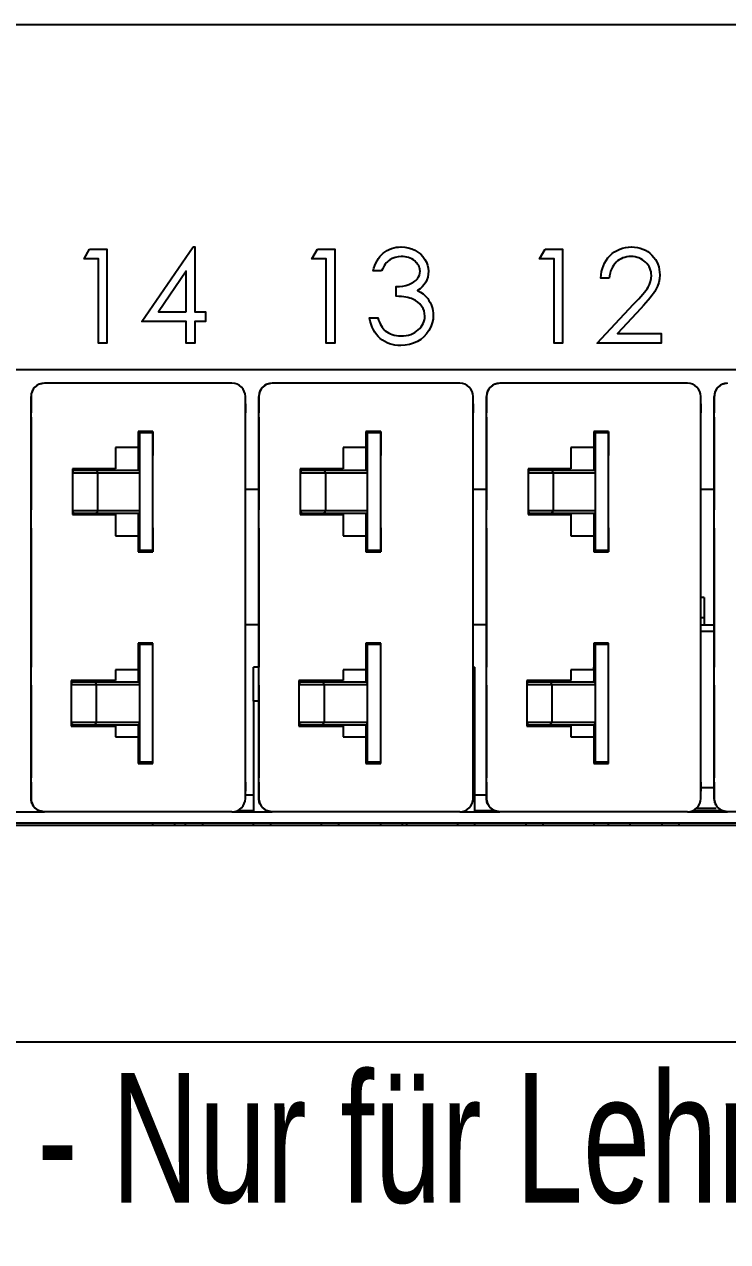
# Model space of a CAD drawing. Header units: millimetres. Extents: x -122 to 43, y -25 to 21.
# Drawn here: x -65.38 to -39.13, y -24.72 to 20.73 of the extents above; entities that cross this region are included whole.
import ezdxf

# ---------------------------------------------------------------- set-up
doc = ezdxf.new("R2010")
doc.units = ezdxf.units.MM
doc.styles.add('SLDTEXTSTYLE0', font='TXT', dxfattribs={"width": 0.7})

msp = doc.modelspace()

# ---------------------------------------------------------------- linework, layer by layer
at = {"color": 7, "linetype": 'Continuous', "lineweight": 25}
for p, q in [((-118.234, 20.729), (38.766, 20.729)), ((26.786, 7.829), (-106.554, 7.829)), ((-57.634, 7.329), (-64.634, 7.329)), ((-49.134, 7.329), (-56.134, 7.329)), ((-40.634, 7.329), (-47.634, 7.329)), ((-65.134, -8.171), (-65.134, 6.829)), ((-65.134, 6.829), (-65.134, 6.829)), ((-57.134, -8.171), (-57.134, 6.829)), ((-56.634, -8.171), (-56.634, 6.829)), ((-56.634, 6.829), (-56.634, 6.829)), ((-48.634, -8.171), (-48.634, 6.829)), ((-48.134, 6.829), (-48.134, 6.829)), ((-48.134, -8.171), (-48.134, 6.829)), ((-40.134, -8.171), (-40.134, 6.829)), ((-39.634, 6.829), (-39.634, 6.829)), ((-39.634, -8.171), (-39.634, 6.829)), ((-60.584, 5.529), (-61.134, 5.529)), ((-61.134, 5.529), (-61.134, 4.079)), ((-61.084, 5.479), (-61.084, 1.079)), ((-60.584, 5.479), (-61.084, 5.479)), ((-60.584, 1.029), (-60.584, 5.529)), ((-60.584, 5.529), (-60.584, 4.629)), ((-52.084, 5.529), (-52.634, 5.529)), ((-52.634, 5.529), (-52.634, 4.079)), ((-52.084, 5.479), (-52.584, 5.479)), ((-52.584, 5.479), (-52.584, 1.079)), ((-52.084, 1.029), (-52.084, 5.529)), ((-52.084, 5.529), (-52.084, 4.629)), ((-43.584, 5.529), (-44.134, 5.529)), ((-44.134, 5.529), (-44.134, 4.079)), ((-44.084, 5.479), (-44.084, 1.079)), ((-43.584, 5.479), (-44.084, 5.479)), ((-43.584, 1.029), (-43.584, 5.529)), ((-43.584, 5.529), (-43.584, 4.629)), ((-65.134, -6.671), (-65.134, 5.329)), ((-56.634, -6.671), (-56.634, 5.329)), ((-48.134, -6.671), (-48.134, 5.329)), ((-39.634, -6.671), (-39.634, 5.329)), ((-61.134, 4.929), (-61.984, 4.929)), ((-61.984, 4.929), (-61.984, 4.129)), ((-52.634, 4.929), (-53.484, 4.929)), ((-53.484, 4.929), (-53.484, 4.129)), ((-44.134, 4.929), (-44.984, 4.929)), ((-44.984, 4.929), (-44.984, 4.129)), ((-63.584, 4.129), (-63.584, 2.429)), ((-61.984, 4.129), (-63.584, 4.129)), ((-61.084, 4.529), (-61.134, 4.529)), ((-55.084, 4.129), (-55.084, 2.429)), ((-53.484, 4.129), (-55.084, 4.129)), ((-52.584, 4.529), (-52.634, 4.529)), ((-46.584, 4.129), (-46.584, 2.429)), ((-44.984, 4.129), (-46.584, 4.129)), ((-44.084, 4.529), (-44.134, 4.529)), ((-63.584, 4.079), (-61.084, 4.079)), ((-63.584, 3.979), (-61.084, 3.979)), ((-62.648, 3.979), (-62.648, 2.579)), ((-55.084, 4.079), (-52.584, 4.079)), ((-55.084, 3.979), (-52.584, 3.979)), ((-54.148, 3.979), (-54.148, 2.579)), ((-46.584, 4.079), (-44.084, 4.079)), ((-46.584, 3.979), (-44.084, 3.979)), ((-45.648, 3.979), (-45.648, 2.579)), ((-57.134, 3.369), (-56.634, 3.369)), ((-48.634, 3.369), (-48.134, 3.369)), ((-40.134, 3.369), (-39.634, 3.369)), ((-63.584, 2.579), (-61.084, 2.579)), ((-63.584, 2.479), (-61.084, 2.479)), ((-63.584, 2.429), (-61.984, 2.429)), ((-61.984, 2.429), (-61.984, 1.629)), ((-61.134, 2.479), (-61.134, 1.029)), ((-55.084, 2.579), (-52.584, 2.579)), ((-55.084, 2.479), (-52.584, 2.479)), ((-55.084, 2.429), (-53.484, 2.429)), ((-53.484, 2.429), (-53.484, 1.629)), ((-52.634, 2.479), (-52.634, 1.029)), ((-46.584, 2.579), (-44.084, 2.579)), ((-46.584, 2.479), (-44.084, 2.479)), ((-46.584, 2.429), (-44.984, 2.429)), ((-44.984, 2.429), (-44.984, 1.629)), ((-44.134, 2.479), (-44.134, 1.029)), ((-61.134, 2.029), (-61.084, 2.029)), ((-60.584, 1.929), (-60.584, 1.029)), ((-52.634, 2.029), (-52.584, 2.029)), ((-52.084, 1.929), (-52.084, 1.029)), ((-44.134, 2.029), (-44.084, 2.029)), ((-43.584, 1.929), (-43.584, 1.029)), ((-61.984, 1.629), (-61.134, 1.629)), ((-53.484, 1.629), (-52.634, 1.629)), ((-44.984, 1.629), (-44.134, 1.629)), ((-61.134, 1.029), (-60.584, 1.029)), ((-60.584, 1.079), (-61.084, 1.079)), ((-52.634, 1.029), (-52.084, 1.029)), ((-52.084, 1.079), (-52.584, 1.079)), ((-44.134, 1.029), (-43.584, 1.029)), ((-43.584, 1.079), (-44.084, 1.079)), ((-40.004, -0.67), (-40.134, -0.67)), ((-40.004, -0.67), (-40.004, -1.686)), ((-56.634, -1.686), (-57.134, -1.686)), ((-48.134, -1.686), (-48.634, -1.686)), ((-40.004, -1.432), (-40.134, -1.432)), ((-40.134, -1.686), (-39.634, -1.686)), ((-39.634, -1.94), (-40.134, -1.94)), ((-60.584, -2.371), (-61.134, -2.371)), ((-61.134, -2.371), (-61.134, -3.821)), ((-61.086, -2.371), (-61.086, -3.371)), ((-61.086, -3.371), (-61.086, -2.371)), ((-61.084, -2.421), (-61.084, -6.821)), ((-60.584, -2.421), (-61.084, -2.421)), ((-60.584, -6.871), (-60.584, -2.371)), ((-52.084, -2.371), (-52.634, -2.371)), ((-52.634, -2.371), (-52.634, -3.821)), ((-52.084, -2.421), (-52.584, -2.421)), ((-52.584, -2.421), (-52.584, -6.821)), ((-52.084, -6.871), (-52.084, -2.371)), ((-43.584, -2.371), (-44.134, -2.371)), ((-44.134, -2.371), (-44.134, -3.821)), ((-44.084, -2.421), (-44.084, -6.821)), ((-43.584, -2.421), (-44.084, -2.421)), ((-43.584, -6.871), (-43.584, -2.371)), ((-61.084, -3.371), (-61.984, -3.371)), ((-61.984, -3.371), (-61.984, -3.771)), ((-56.634, -3.274), (-56.831, -3.274)), ((-52.584, -3.371), (-53.484, -3.371)), ((-53.484, -3.371), (-53.484, -3.771)), ((-48.576, -3.274), (-48.634, -3.274)), ((-44.084, -3.371), (-44.984, -3.371)), ((-44.984, -3.371), (-44.984, -3.771)), ((-44.084, -3.274), (-44.131, -3.274)), ((-63.634, -3.771), (-63.634, -5.471)), ((-61.984, -3.771), (-63.634, -3.771)), ((-63.634, -3.821), (-61.134, -3.821)), ((-63.634, -3.921), (-61.084, -3.921)), ((-62.698, -3.921), (-62.698, -5.321)), ((-56.831, -3.909), (-56.831, -3.909)), ((-55.134, -3.771), (-55.134, -5.471)), ((-53.484, -3.771), (-55.134, -3.771)), ((-55.134, -3.821), (-52.634, -3.821)), ((-55.134, -3.921), (-52.584, -3.921)), ((-54.198, -3.921), (-54.198, -5.321)), ((-46.634, -3.771), (-46.634, -5.471)), ((-44.984, -3.771), (-46.634, -3.771)), ((-46.634, -3.821), (-44.134, -3.821)), ((-46.634, -3.921), (-44.084, -3.921)), ((-45.698, -3.921), (-45.698, -5.321)), ((-56.831, -4.544), (-56.831, -8.671)), ((-56.634, -4.544), (-56.831, -4.544)), ((-48.576, -4.544), (-48.634, -4.544)), ((-48.576, -4.544), (-48.576, -8.671)), ((-63.634, -5.321), (-61.084, -5.321)), ((-63.634, -5.421), (-61.134, -5.421)), ((-61.134, -5.421), (-61.134, -6.871)), ((-55.134, -5.321), (-52.584, -5.321)), ((-55.134, -5.421), (-52.634, -5.421)), ((-52.634, -5.421), (-52.634, -6.871)), ((-46.634, -5.321), (-44.084, -5.321)), ((-46.634, -5.421), (-44.134, -5.421)), ((-44.134, -5.421), (-44.134, -6.871)), ((-63.634, -5.471), (-61.984, -5.471)), ((-61.984, -5.471), (-61.984, -5.871)), ((-61.984, -5.871), (-61.084, -5.871)), ((-61.086, -5.871), (-61.086, -6.871)), ((-61.086, -6.871), (-61.086, -5.871)), ((-55.134, -5.471), (-53.484, -5.471)), ((-53.484, -5.471), (-53.484, -5.871)), ((-53.484, -5.871), (-52.584, -5.871)), ((-46.634, -5.471), (-44.984, -5.471)), ((-44.984, -5.471), (-44.984, -5.871)), ((-44.984, -5.871), (-44.084, -5.871)), ((-44.131, -5.871), (-44.131, -6.871)), ((-61.134, -6.871), (-60.584, -6.871)), ((-60.584, -6.821), (-61.084, -6.821)), ((-52.634, -6.871), (-52.084, -6.871)), ((-52.084, -6.821), (-52.584, -6.821)), ((-44.134, -6.871), (-43.584, -6.871)), ((-43.584, -6.821), (-44.084, -6.821)), ((-65.134, -8.171), (-65.134, -8.171)), ((-57.134, -8.036), (-56.831, -8.036)), ((-56.634, -8.171), (-56.634, -8.171)), ((-48.576, -8.036), (-48.134, -8.036)), ((-48.134, -8.171), (-48.134, -8.171)), ((-39.634, -7.782), (-40.134, -7.782)), ((-39.634, -8.171), (-39.634, -8.171)), ((-56.831, -8.631), (-57.438, -8.631)), ((-47.83, -8.631), (-48.576, -8.631)), ((-39.33, -8.631), (-40.438, -8.631)), ((-39.559, -8.544), (-40.301, -8.544)), ((-107.142, -9.083), (27.375, -9.083)), ((-66.134, -8.671), (-64.634, -8.671)), ((-57.634, -8.671), (-64.634, -8.671)), ((-60.584, -9.171), (-60.584, -9.083)), ((-59.784, -9.083), (-59.784, -9.171)), ((-59.371, -9.171), (-59.371, -9.083)), ((-58.736, -9.083), (-58.736, -9.171)), ((-57.634, -8.671), (-56.134, -8.671)), ((-56.831, -9.171), (-56.831, -9.083)), ((-56.196, -9.083), (-56.196, -9.171)), ((-49.134, -8.671), (-56.134, -8.671)), ((-54.291, -9.171), (-54.291, -9.083)), ((-53.656, -9.083), (-53.656, -9.171)), ((-52.084, -9.171), (-52.084, -9.083)), ((-51.284, -9.083), (-51.284, -9.171)), ((-51.116, -9.083), (-51.116, -9.171)), ((-49.211, -9.083), (-49.211, -9.171)), ((-49.134, -8.671), (-47.634, -8.671)), ((-48.576, -9.083), (-48.576, -9.171)), ((-40.634, -8.671), (-47.634, -8.671)), ((-46.671, -9.083), (-46.671, -9.171)), ((-46.036, -9.083), (-46.036, -9.171)), ((-44.131, -9.083), (-44.131, -9.171)), ((-43.584, -9.171), (-43.584, -9.083)), ((-42.784, -9.083), (-42.784, -9.171)), ((-41.591, -9.083), (-41.591, -9.171)), ((-40.956, -9.083), (-40.956, -9.171)), ((-40.634, -8.671), (-39.134, -8.671)), ((-32.134, -8.671), (-39.134, -8.671)), ((-106.554, -9.171), (26.786, -9.171)), ((38.766, -17.271), (-118.234, -17.271))]:
    msp.add_line(p, q, dxfattribs=at)
at = {"color": 7, "linetype": 'Continuous', "flags": 128}
for points in [[(-62.947, 12.329), (-62.3, 12.329), (-62.3, 12.329), (-62.3, 8.829), (-62.3, 8.829), (-62.614, 8.829), (-62.614, 8.829), (-62.614, 11.97), (-62.614, 11.97), (-63.153, 11.97), (-63.153, 11.97), (-62.947, 12.329)], [(-59.088, 12.418), (-59.025, 12.418), (-59.025, 12.418), (-59.025, 9.995), (-59.025, 9.995), (-58.621, 9.995), (-58.621, 9.995), (-58.621, 9.636), (-58.621, 9.636), (-59.025, 9.636), (-59.025, 9.636), (-59.025, 8.829), (-59.025, 8.829), (-59.339, 8.829), (-59.339, 8.829), (-59.339, 9.636), (-59.339, 9.636), (-60.999, 9.636), (-60.999, 9.636), (-59.088, 12.418)], [(-54.447, 12.329), (-53.8, 12.329), (-53.8, 12.329), (-53.8, 8.829), (-53.8, 8.829), (-54.114, 8.829), (-54.114, 8.829), (-54.114, 11.97), (-54.114, 11.97), (-54.653, 11.97), (-54.653, 11.97), (-54.447, 12.329)], [(-52.05, 11.521), (-52.364, 11.521), (-52.364, 11.521), (-52.337, 11.626), (-52.303, 11.724), (-52.265, 11.817), (-52.22, 11.903), (-52.17, 11.983), (-52.114, 12.057), (-52.052, 12.125), (-51.985, 12.186), (-51.914, 12.24), (-51.839, 12.287), (-51.761, 12.327), (-51.679, 12.36), (-51.595, 12.386), (-51.507, 12.404), (-51.416, 12.415), (-51.322, 12.418), (-51.322, 12.418), (-51.186, 12.411), (-51.054, 12.387), (-50.927, 12.348), (-50.804, 12.293), (-50.691, 12.225), (-50.591, 12.146), (-50.505, 12.055), (-50.432, 11.954), (-50.375, 11.846), (-50.333, 11.736), (-50.309, 11.624), (-50.3, 11.509), (-50.3, 11.509), (-50.307, 11.398), (-50.326, 11.294), (-50.358, 11.195), (-50.403, 11.102), (-50.46, 11.015), (-50.53, 10.934), (-50.613, 10.858), (-50.709, 10.789), (-50.709, 10.789), (-50.599, 10.732), (-50.499, 10.664), (-50.409, 10.583), (-50.33, 10.49), (-50.33, 10.49), (-50.281, 10.42), (-50.239, 10.347), (-50.202, 10.273), (-50.173, 10.196), (-50.15, 10.117), (-50.134, 10.037), (-50.124, 9.953), (-50.121, 9.869), (-50.121, 9.869), (-50.131, 9.722), (-50.161, 9.579), (-50.211, 9.439), (-50.281, 9.303), (-50.368, 9.176), (-50.469, 9.064), (-50.585, 8.968), (-50.715, 8.886), (-50.857, 8.822), (-51.007, 8.776), (-51.165, 8.748), (-51.332, 8.739), (-51.332, 8.739), (-51.444, 8.743), (-51.552, 8.755), (-51.655, 8.776), (-51.753, 8.805), (-51.846, 8.841), (-51.935, 8.886), (-52.019, 8.94), (-52.098, 9.001), (-52.172, 9.071), (-52.238, 9.148), (-52.298, 9.233), (-52.352, 9.325), (-52.399, 9.425), (-52.439, 9.533), (-52.472, 9.648), (-52.499, 9.771), (-52.499, 9.771), (-52.185, 9.771), (-52.185, 9.771), (-52.16, 9.69), (-52.132, 9.615), (-52.101, 9.546), (-52.068, 9.483), (-52.033, 9.425), (-51.995, 9.374), (-51.954, 9.327), (-51.911, 9.287), (-51.911, 9.287), (-51.851, 9.243), (-51.788, 9.205), (-51.721, 9.172), (-51.65, 9.146), (-51.575, 9.125), (-51.496, 9.11), (-51.413, 9.101), (-51.326, 9.098), (-51.326, 9.098), (-51.228, 9.101), (-51.135, 9.112), (-51.046, 9.129), (-50.963, 9.153), (-50.885, 9.184), (-50.811, 9.223), (-50.743, 9.268), (-50.68, 9.32), (-50.622, 9.376), (-50.572, 9.435), (-50.53, 9.496), (-50.496, 9.56), (-50.469, 9.626), (-50.45, 9.695), (-50.438, 9.765), (-50.435, 9.838), (-50.435, 9.838), (-50.443, 9.936), (-50.465, 10.03), (-50.503, 10.122), (-50.556, 10.209), (-50.622, 10.291), (-50.698, 10.361), (-50.785, 10.421), (-50.881, 10.47), (-50.935, 10.491), (-50.997, 10.51), (-51.065, 10.526), (-51.141, 10.541), (-51.223, 10.553), (-51.312, 10.564), (-51.409, 10.572), (-51.512, 10.579), (-51.512, 10.579), (-51.512, 10.938), (-51.512, 10.938), (-51.382, 10.943), (-51.259, 10.959), (-51.141, 10.984), (-51.029, 11.02), (-50.928, 11.065), (-50.842, 11.114), (-50.77, 11.17), (-50.713, 11.231), (-50.67, 11.297), (-50.639, 11.365), (-50.621, 11.436), (-50.614, 11.511), (-50.614, 11.511), (-50.617, 11.565), (-50.627, 11.619), (-50.642, 11.669), (-50.664, 11.719), (-50.692, 11.766), (-50.727, 11.811), (-50.767, 11.855), (-50.814, 11.896), (-50.865, 11.935), (-50.92, 11.968), (-50.978, 11.996), (-51.04, 12.019), (-51.104, 12.036), (-51.172, 12.049), (-51.244, 12.057), (-51.318, 12.06), (-51.318, 12.06), (-51.437, 12.052), (-51.549, 12.029), (-51.651, 11.991), (-51.746, 11.937), (-51.79, 11.903), (-51.832, 11.865), (-51.873, 11.821), (-51.911, 11.771), (-51.949, 11.717), (-51.984, 11.657), (-52.018, 11.592), (-52.05, 11.521)], [(-45.947, 12.329), (-45.3, 12.329), (-45.3, 12.329), (-45.3, 8.829), (-45.3, 8.829), (-45.614, 8.829), (-45.614, 8.829), (-45.614, 11.97), (-45.614, 11.97), (-46.153, 11.97), (-46.153, 11.97), (-45.947, 12.329)], [(-43.55, 11.252), (-43.864, 11.252), (-43.864, 11.252), (-43.856, 11.377), (-43.838, 11.496), (-43.81, 11.609), (-43.773, 11.717), (-43.726, 11.818), (-43.669, 11.915), (-43.602, 12.006), (-43.526, 12.09), (-43.442, 12.167), (-43.353, 12.234), (-43.26, 12.29), (-43.163, 12.336), (-43.059, 12.372), (-42.952, 12.398), (-42.84, 12.414), (-42.723, 12.418), (-42.723, 12.418), (-42.608, 12.414), (-42.498, 12.399), (-42.394, 12.375), (-42.295, 12.341), (-42.203, 12.297), (-42.116, 12.244), (-42.034, 12.182), (-41.958, 12.109), (-41.889, 12.029), (-41.83, 11.947), (-41.78, 11.86), (-41.739, 11.771), (-41.707, 11.678), (-41.684, 11.581), (-41.671, 11.482), (-41.666, 11.378), (-41.666, 11.378), (-41.675, 11.232), (-41.702, 11.091), (-41.747, 10.955), (-41.811, 10.823), (-41.851, 10.756), (-41.901, 10.683), (-41.958, 10.603), (-42.024, 10.519), (-42.099, 10.428), (-42.182, 10.332), (-42.274, 10.23), (-42.374, 10.122), (-42.374, 10.122), (-43.249, 9.188), (-43.249, 9.188), (-41.621, 9.188), (-41.621, 9.188), (-41.621, 8.829), (-41.621, 8.829), (-43.999, 8.829), (-43.999, 8.829), (-42.642, 10.277), (-42.642, 10.277), (-42.543, 10.381), (-42.453, 10.478), (-42.372, 10.568), (-42.301, 10.65), (-42.238, 10.727), (-42.184, 10.795), (-42.14, 10.858), (-42.105, 10.913), (-42.05, 11.018), (-42.011, 11.126), (-41.987, 11.236), (-41.98, 11.35), (-41.98, 11.35), (-41.983, 11.421), (-41.994, 11.49), (-42.011, 11.556), (-42.034, 11.62), (-42.066, 11.682), (-42.104, 11.74), (-42.148, 11.796), (-42.2, 11.85), (-42.257, 11.899), (-42.316, 11.942), (-42.379, 11.977), (-42.445, 12.007), (-42.514, 12.03), (-42.586, 12.046), (-42.661, 12.056), (-42.739, 12.06), (-42.739, 12.06), (-42.821, 12.056), (-42.9, 12.046), (-42.975, 12.029), (-43.046, 12.006), (-43.114, 11.977), (-43.179, 11.94), (-43.24, 11.897), (-43.297, 11.847), (-43.35, 11.792), (-43.396, 11.731), (-43.437, 11.664), (-43.472, 11.593), (-43.5, 11.515), (-43.523, 11.433), (-43.54, 11.345), (-43.55, 11.252)], [(-59.339, 9.995), (-59.339, 11.515), (-59.339, 11.515), (-60.382, 9.995), (-60.382, 9.995), (-59.339, 9.995)]]:
    msp.add_lwpolyline(points, dxfattribs=at)
at = {"color": 7, "linetype": 'Continuous', "lineweight": 25, "flags": 128}
for points in [[(-65.134, 5.329), (-65.134, 5.621), (-65.134, 5.903), (-65.134, 6.162), (-65.134, 6.389), (-65.134, 6.576), (-65.134, 6.715), (-65.134, 6.8), (-65.134, 6.829)], [(-65.134, 6.829), (-65.134, 6.574), (-65.134, 6.385), (-65.134, 6.268), (-65.134, 6.229), (-65.134, 6.268), (-65.134, 6.385), (-65.134, 6.574), (-65.134, 6.829)], [(-65.134, 6.829), (-65.134, 6.574), (-65.134, 6.385), (-65.134, 6.268), (-65.134, 6.229), (-65.134, 6.268), (-65.134, 6.385), (-65.134, 6.574), (-65.134, 6.829)], [(-65.134, 6.829), (-65.134, 6.574), (-65.134, 6.385), (-65.134, 6.268), (-65.134, 6.229), (-65.134, 6.268), (-65.134, 6.385), (-65.134, 6.574), (-65.134, 6.829)], [(-56.634, 5.329), (-56.634, 5.621), (-56.634, 5.903), (-56.634, 6.162), (-56.634, 6.389), (-56.634, 6.576), (-56.634, 6.715), (-56.634, 6.8), (-56.634, 6.829)], [(-56.634, 6.829), (-56.634, 6.574), (-56.634, 6.385), (-56.634, 6.268), (-56.634, 6.229), (-56.634, 6.268), (-56.634, 6.385), (-56.634, 6.574), (-56.634, 6.829)], [(-56.634, 6.829), (-56.634, 6.574), (-56.634, 6.385), (-56.634, 6.268), (-56.634, 6.229), (-56.634, 6.268), (-56.634, 6.385), (-56.634, 6.574), (-56.634, 6.829)], [(-56.634, 6.829), (-56.634, 6.574), (-56.634, 6.385), (-56.634, 6.268), (-56.634, 6.229), (-56.634, 6.268), (-56.634, 6.385), (-56.634, 6.574), (-56.634, 6.829)], [(-48.134, 5.329), (-48.134, 5.621), (-48.134, 5.903), (-48.134, 6.162), (-48.134, 6.389), (-48.134, 6.576), (-48.134, 6.715), (-48.134, 6.8), (-48.134, 6.829)], [(-48.134, 6.829), (-48.134, 6.574), (-48.134, 6.385), (-48.134, 6.268), (-48.134, 6.229), (-48.134, 6.268), (-48.134, 6.385), (-48.134, 6.574), (-48.134, 6.829)], [(-48.134, 6.829), (-48.134, 6.574), (-48.134, 6.385), (-48.134, 6.268), (-48.134, 6.229), (-48.134, 6.268), (-48.134, 6.385), (-48.134, 6.574), (-48.134, 6.829)], [(-48.134, 6.829), (-48.134, 6.574), (-48.134, 6.385), (-48.134, 6.268), (-48.134, 6.229), (-48.134, 6.268), (-48.134, 6.385), (-48.134, 6.574), (-48.134, 6.829)], [(-39.634, 5.329), (-39.634, 5.621), (-39.634, 5.903), (-39.634, 6.162), (-39.634, 6.389), (-39.634, 6.576), (-39.634, 6.715), (-39.634, 6.8), (-39.634, 6.829)], [(-39.634, 6.829), (-39.634, 6.574), (-39.634, 6.385), (-39.634, 6.268), (-39.634, 6.229), (-39.634, 6.268), (-39.634, 6.385), (-39.634, 6.574), (-39.634, 6.829)], [(-39.634, 6.829), (-39.634, 6.574), (-39.634, 6.385), (-39.634, 6.268), (-39.634, 6.229), (-39.634, 6.268), (-39.634, 6.385), (-39.634, 6.574), (-39.634, 6.829)], [(-39.634, 6.829), (-39.634, 6.574), (-39.634, 6.385), (-39.634, 6.268), (-39.634, 6.229), (-39.634, 6.268), (-39.634, 6.385), (-39.634, 6.574), (-39.634, 6.829)], [(-57.134, 6.558), (-57.134, 6.395), (-57.134, 6.285), (-57.134, 6.233), (-57.134, 6.229)], [(-48.634, 6.558), (-48.634, 6.395), (-48.634, 6.285), (-48.634, 6.233), (-48.634, 6.229)], [(-40.134, 6.558), (-40.134, 6.395), (-40.134, 6.285), (-40.134, 6.233), (-40.134, 6.229)], [(-65.134, 4.329), (-65.134, 4.822), (-65.134, 5.275), (-65.134, 5.651), (-65.134, 5.921), (-65.134, 6.061), (-65.134, 6.061), (-65.134, 5.921), (-65.134, 5.651), (-65.134, 5.275), (-65.134, 4.822), (-65.134, 4.329), (-65.134, 3.836), (-65.134, 3.383), (-65.134, 3.006), (-65.134, 2.737), (-65.134, 2.597), (-65.134, 2.597), (-65.134, 2.737), (-65.134, 3.006), (-65.134, 3.383), (-65.134, 3.836), (-65.134, 4.329)], [(-56.634, 4.329), (-56.634, 4.822), (-56.634, 5.275), (-56.634, 5.651), (-56.634, 5.921), (-56.634, 6.061), (-56.634, 6.061), (-56.634, 5.921), (-56.634, 5.651), (-56.634, 5.275), (-56.634, 4.822), (-56.634, 4.329), (-56.634, 3.836), (-56.634, 3.383), (-56.634, 3.006), (-56.634, 2.737), (-56.634, 2.597), (-56.634, 2.597), (-56.634, 2.737), (-56.634, 3.006), (-56.634, 3.383), (-56.634, 3.836), (-56.634, 4.329)], [(-48.134, 4.329), (-48.134, 4.822), (-48.134, 5.275), (-48.134, 5.651), (-48.134, 5.921), (-48.134, 6.061), (-48.134, 6.061), (-48.134, 5.921), (-48.134, 5.651), (-48.134, 5.275), (-48.134, 4.822), (-48.134, 4.329), (-48.134, 3.836), (-48.134, 3.383), (-48.134, 3.006), (-48.134, 2.737), (-48.134, 2.597), (-48.134, 2.597), (-48.134, 2.737), (-48.134, 3.006), (-48.134, 3.383), (-48.134, 3.836), (-48.134, 4.329)], [(-39.634, 4.329), (-39.634, 4.822), (-39.634, 5.275), (-39.634, 5.651), (-39.634, 5.921), (-39.634, 6.061), (-39.634, 6.061), (-39.634, 5.921), (-39.634, 5.651), (-39.634, 5.275), (-39.634, 4.822), (-39.634, 4.329), (-39.634, 3.836), (-39.634, 3.383), (-39.634, 3.006), (-39.634, 2.737), (-39.634, 2.597), (-39.634, 2.597), (-39.634, 2.737), (-39.634, 3.006), (-39.634, 3.383), (-39.634, 3.836), (-39.634, 4.329)], [(-61.084, 4.529), (-61.084, 4.61), (-61.084, 4.61), (-61.084, 4.466), (-61.084, 4.193), (-61.084, 3.821), (-61.084, 3.39), (-61.084, 2.947), (-61.084, 2.54), (-61.084, 2.213), (-61.084, 2.002), (-61.084, 1.929), (-61.084, 1.929)], [(-52.584, 4.529), (-52.584, 4.61), (-52.584, 4.61), (-52.584, 4.466), (-52.584, 4.193), (-52.584, 3.821), (-52.584, 3.39), (-52.584, 2.947), (-52.584, 2.54), (-52.584, 2.213), (-52.584, 2.002), (-52.584, 1.929), (-52.584, 1.929)], [(-44.084, 4.529), (-44.084, 4.61), (-44.084, 4.61), (-44.084, 4.466), (-44.084, 4.193), (-44.084, 3.821), (-44.084, 3.39), (-44.084, 2.947), (-44.084, 2.54), (-44.084, 2.213), (-44.084, 2.002), (-44.084, 1.929), (-44.084, 1.929)], [(-65.134, -0.671), (-65.134, -0.072), (-65.134, 0.496), (-65.134, 1), (-65.134, 1.414), (-65.134, 1.716), (-65.134, 1.889), (-65.134, 1.924), (-65.134, 1.82), (-65.134, 1.58), (-65.134, 1.22), (-65.134, 0.757), (-65.134, 0.218), (-65.134, -0.369), (-65.134, -0.973), (-65.134, -1.561), (-65.134, -2.1), (-65.134, -2.562), (-65.134, -2.923), (-65.134, -3.162), (-65.134, -3.267), (-65.134, -3.232), (-65.134, -3.059), (-65.134, -2.757), (-65.134, -2.343), (-65.134, -1.838), (-65.134, -1.271), (-65.134, -0.671)], [(-65.134, -0.671), (-65.134, -0.072), (-65.134, 0.496), (-65.134, 1), (-65.134, 1.414), (-65.134, 1.716), (-65.134, 1.889), (-65.134, 1.924), (-65.134, 1.82), (-65.134, 1.58), (-65.134, 1.22), (-65.134, 0.757), (-65.134, 0.218), (-65.134, -0.369), (-65.134, -0.973), (-65.134, -1.561), (-65.134, -2.1), (-65.134, -2.562), (-65.134, -2.923), (-65.134, -3.162), (-65.134, -3.267), (-65.134, -3.232), (-65.134, -3.059), (-65.134, -2.757), (-65.134, -2.343), (-65.134, -1.838), (-65.134, -1.271), (-65.134, -0.671)], [(-56.634, -0.671), (-56.634, -0.072), (-56.634, 0.496), (-56.634, 1), (-56.634, 1.414), (-56.634, 1.716), (-56.634, 1.889), (-56.634, 1.924), (-56.634, 1.82), (-56.634, 1.58), (-56.634, 1.22), (-56.634, 0.757), (-56.634, 0.218), (-56.634, -0.369), (-56.634, -0.973), (-56.634, -1.561), (-56.634, -2.1), (-56.634, -2.562), (-56.634, -2.923), (-56.634, -3.162), (-56.634, -3.267), (-56.634, -3.232), (-56.634, -3.059), (-56.634, -2.757), (-56.634, -2.343), (-56.634, -1.838), (-56.634, -1.271), (-56.634, -0.671)], [(-56.634, -0.671), (-56.634, -0.072), (-56.634, 0.496), (-56.634, 1), (-56.634, 1.414), (-56.634, 1.716), (-56.634, 1.889), (-56.634, 1.924), (-56.634, 1.82), (-56.634, 1.58), (-56.634, 1.22), (-56.634, 0.757), (-56.634, 0.218), (-56.634, -0.369), (-56.634, -0.973), (-56.634, -1.561), (-56.634, -2.1), (-56.634, -2.562), (-56.634, -2.923), (-56.634, -3.162), (-56.634, -3.267), (-56.634, -3.232), (-56.634, -3.059), (-56.634, -2.757), (-56.634, -2.343), (-56.634, -1.838), (-56.634, -1.271), (-56.634, -0.671)], [(-48.134, -0.671), (-48.134, -0.072), (-48.134, 0.496), (-48.134, 1), (-48.134, 1.414), (-48.134, 1.716), (-48.134, 1.889), (-48.134, 1.924), (-48.134, 1.82), (-48.134, 1.58), (-48.134, 1.22), (-48.134, 0.757), (-48.134, 0.218), (-48.134, -0.369), (-48.134, -0.973), (-48.134, -1.561), (-48.134, -2.1), (-48.134, -2.562), (-48.134, -2.923), (-48.134, -3.162), (-48.134, -3.267), (-48.134, -3.232), (-48.134, -3.059), (-48.134, -2.757), (-48.134, -2.343), (-48.134, -1.838), (-48.134, -1.271), (-48.134, -0.671)], [(-48.134, -0.671), (-48.134, -0.072), (-48.134, 0.496), (-48.134, 1), (-48.134, 1.414), (-48.134, 1.716), (-48.134, 1.889), (-48.134, 1.924), (-48.134, 1.82), (-48.134, 1.58), (-48.134, 1.22), (-48.134, 0.757), (-48.134, 0.218), (-48.134, -0.369), (-48.134, -0.973), (-48.134, -1.561), (-48.134, -2.1), (-48.134, -2.562), (-48.134, -2.923), (-48.134, -3.162), (-48.134, -3.267), (-48.134, -3.232), (-48.134, -3.059), (-48.134, -2.757), (-48.134, -2.343), (-48.134, -1.838), (-48.134, -1.271), (-48.134, -0.671)], [(-39.634, -0.671), (-39.634, -0.072), (-39.634, 0.496), (-39.634, 1), (-39.634, 1.414), (-39.634, 1.716), (-39.634, 1.889), (-39.634, 1.924), (-39.634, 1.82), (-39.634, 1.58), (-39.634, 1.22), (-39.634, 0.757), (-39.634, 0.218), (-39.634, -0.369), (-39.634, -0.973), (-39.634, -1.561), (-39.634, -2.1), (-39.634, -2.562), (-39.634, -2.923), (-39.634, -3.162), (-39.634, -3.267), (-39.634, -3.232), (-39.634, -3.059), (-39.634, -2.757), (-39.634, -2.343), (-39.634, -1.838), (-39.634, -1.271), (-39.634, -0.671)], [(-39.634, -0.671), (-39.634, -0.072), (-39.634, 0.496), (-39.634, 1), (-39.634, 1.414), (-39.634, 1.716), (-39.634, 1.889), (-39.634, 1.924), (-39.634, 1.82), (-39.634, 1.58), (-39.634, 1.22), (-39.634, 0.757), (-39.634, 0.218), (-39.634, -0.369), (-39.634, -0.973), (-39.634, -1.561), (-39.634, -2.1), (-39.634, -2.562), (-39.634, -2.923), (-39.634, -3.162), (-39.634, -3.267), (-39.634, -3.232), (-39.634, -3.059), (-39.634, -2.757), (-39.634, -2.343), (-39.634, -1.838), (-39.634, -1.271), (-39.634, -0.671)], [(-61.084, -3.371), (-61.084, -3.29), (-61.084, -3.29), (-61.084, -3.434), (-61.084, -3.707), (-61.084, -4.079), (-61.084, -4.51), (-61.084, -4.953), (-61.084, -5.36), (-61.084, -5.687), (-61.084, -5.898), (-61.084, -5.971), (-61.084, -5.971)], [(-56.831, -4.544), (-56.831, -4.296), (-56.831, -4.058), (-56.831, -3.838), (-56.831, -3.646), (-56.831, -3.488), (-56.831, -3.37), (-56.831, -3.298), (-56.831, -3.274)], [(-52.584, -3.371), (-52.584, -3.29), (-52.584, -3.29), (-52.584, -3.434), (-52.584, -3.707), (-52.584, -4.079), (-52.584, -4.51), (-52.584, -4.953), (-52.584, -5.36), (-52.584, -5.687), (-52.584, -5.898), (-52.584, -5.971), (-52.584, -5.971)], [(-48.576, -3.274), (-48.576, -3.298), (-48.576, -3.37), (-48.576, -3.488), (-48.576, -3.646), (-48.576, -3.838), (-48.576, -4.058), (-48.576, -4.296), (-48.576, -4.544)], [(-44.131, -3.371), (-44.131, -3.37), (-44.131, -3.298), (-44.131, -3.274)], [(-44.084, -3.371), (-44.084, -3.29), (-44.084, -3.29), (-44.084, -3.434), (-44.084, -3.707), (-44.084, -4.079), (-44.084, -4.51), (-44.084, -4.953), (-44.084, -5.36), (-44.084, -5.687), (-44.084, -5.898), (-44.084, -5.971), (-44.084, -5.971)], [(-65.134, -5.671), (-65.134, -5.178), (-65.134, -4.725), (-65.134, -4.349), (-65.134, -4.079), (-65.134, -3.939), (-65.134, -3.939), (-65.134, -4.079), (-65.134, -4.349), (-65.134, -4.725), (-65.134, -5.178), (-65.134, -5.671), (-65.134, -6.164), (-65.134, -6.617), (-65.134, -6.994), (-65.134, -7.263), (-65.134, -7.403), (-65.134, -7.403), (-65.134, -7.263), (-65.134, -6.994), (-65.134, -6.617), (-65.134, -6.164), (-65.134, -5.671)], [(-56.831, -4.544), (-56.831, -4.42), (-56.831, -4.301), (-56.831, -4.191), (-56.831, -4.095), (-56.831, -4.016), (-56.831, -3.957), (-56.831, -3.921), (-56.831, -3.909)], [(-56.634, -5.671), (-56.634, -5.178), (-56.634, -4.725), (-56.634, -4.349), (-56.634, -4.079), (-56.634, -3.939), (-56.634, -3.939), (-56.634, -4.079), (-56.634, -4.349), (-56.634, -4.725), (-56.634, -5.178), (-56.634, -5.671), (-56.634, -6.164), (-56.634, -6.617), (-56.634, -6.994), (-56.634, -7.263), (-56.634, -7.403), (-56.634, -7.403), (-56.634, -7.263), (-56.634, -6.994), (-56.634, -6.617), (-56.634, -6.164), (-56.634, -5.671)], [(-48.134, -5.671), (-48.134, -5.178), (-48.134, -4.725), (-48.134, -4.349), (-48.134, -4.079), (-48.134, -3.939), (-48.134, -3.939), (-48.134, -4.079), (-48.134, -4.349), (-48.134, -4.725), (-48.134, -5.178), (-48.134, -5.671), (-48.134, -6.164), (-48.134, -6.617), (-48.134, -6.994), (-48.134, -7.263), (-48.134, -7.403), (-48.134, -7.403), (-48.134, -7.263), (-48.134, -6.994), (-48.134, -6.617), (-48.134, -6.164), (-48.134, -5.671)], [(-39.634, -5.671), (-39.634, -5.178), (-39.634, -4.725), (-39.634, -4.349), (-39.634, -4.079), (-39.634, -3.939), (-39.634, -3.939), (-39.634, -4.079), (-39.634, -4.349), (-39.634, -4.725), (-39.634, -5.178), (-39.634, -5.671), (-39.634, -6.164), (-39.634, -6.617), (-39.634, -6.994), (-39.634, -7.263), (-39.634, -7.403), (-39.634, -7.403), (-39.634, -7.263), (-39.634, -6.994), (-39.634, -6.617), (-39.634, -6.164), (-39.634, -5.671)], [(-65.134, -8.171), (-65.134, -8.142), (-65.134, -8.057), (-65.134, -7.918), (-65.134, -7.732), (-65.134, -7.505), (-65.134, -7.245), (-65.134, -6.964), (-65.134, -6.671)], [(-56.634, -8.171), (-56.634, -8.142), (-56.634, -8.057), (-56.634, -7.918), (-56.634, -7.732), (-56.634, -7.505), (-56.634, -7.245), (-56.634, -6.964), (-56.634, -6.671)], [(-48.134, -8.171), (-48.134, -8.142), (-48.134, -8.057), (-48.134, -7.918), (-48.134, -7.732), (-48.134, -7.505), (-48.134, -7.245), (-48.134, -6.964), (-48.134, -6.671)], [(-39.634, -8.171), (-39.634, -8.142), (-39.634, -8.057), (-39.634, -7.918), (-39.634, -7.732), (-39.634, -7.505), (-39.634, -7.245), (-39.634, -6.964), (-39.634, -6.671)], [(-65.134, -8.171), (-65.134, -7.917), (-65.134, -7.727), (-65.134, -7.611), (-65.134, -7.571), (-65.134, -7.611), (-65.134, -7.727), (-65.134, -7.917), (-65.134, -8.171)], [(-65.134, -8.171), (-65.134, -7.917), (-65.134, -7.727), (-65.134, -7.611), (-65.134, -7.571), (-65.134, -7.611), (-65.134, -7.727), (-65.134, -7.917), (-65.134, -8.171)], [(-65.134, -8.171), (-65.134, -7.917), (-65.134, -7.727), (-65.134, -7.611), (-65.134, -7.571), (-65.134, -7.611), (-65.134, -7.727), (-65.134, -7.917), (-65.134, -8.171)], [(-57.134, -7.571), (-57.134, -7.576), (-57.134, -7.628), (-57.134, -7.737), (-57.134, -7.901)], [(-56.634, -8.171), (-56.634, -7.917), (-56.634, -7.727), (-56.634, -7.611), (-56.634, -7.571), (-56.634, -7.611), (-56.634, -7.727), (-56.634, -7.917), (-56.634, -8.171)], [(-56.634, -8.171), (-56.634, -7.917), (-56.634, -7.727), (-56.634, -7.611), (-56.634, -7.571), (-56.634, -7.611), (-56.634, -7.727), (-56.634, -7.917), (-56.634, -8.171)], [(-56.634, -8.171), (-56.634, -7.917), (-56.634, -7.727), (-56.634, -7.611), (-56.634, -7.571), (-56.634, -7.611), (-56.634, -7.727), (-56.634, -7.917), (-56.634, -8.171)], [(-48.634, -7.571), (-48.634, -7.576), (-48.634, -7.628), (-48.634, -7.737), (-48.634, -7.901)], [(-48.134, -8.171), (-48.134, -7.917), (-48.134, -7.727), (-48.134, -7.611), (-48.134, -7.571), (-48.134, -7.611), (-48.134, -7.727), (-48.134, -7.917), (-48.134, -8.171)], [(-48.134, -8.171), (-48.134, -7.917), (-48.134, -7.727), (-48.134, -7.611), (-48.134, -7.571), (-48.134, -7.611), (-48.134, -7.727), (-48.134, -7.917), (-48.134, -8.171)], [(-48.134, -8.171), (-48.134, -7.917), (-48.134, -7.727), (-48.134, -7.611), (-48.134, -7.571), (-48.134, -7.611), (-48.134, -7.727), (-48.134, -7.917), (-48.134, -8.171)], [(-40.134, -7.571), (-40.134, -7.576), (-40.134, -7.628), (-40.134, -7.737), (-40.134, -7.901)], [(-39.634, -8.171), (-39.634, -7.917), (-39.634, -7.727), (-39.634, -7.611), (-39.634, -7.571), (-39.634, -7.611), (-39.634, -7.727), (-39.634, -7.917), (-39.634, -8.171)], [(-39.634, -8.171), (-39.634, -7.917), (-39.634, -7.727), (-39.634, -7.611), (-39.634, -7.571), (-39.634, -7.611), (-39.634, -7.727), (-39.634, -7.917), (-39.634, -8.171)], [(-39.634, -8.171), (-39.634, -7.917), (-39.634, -7.727), (-39.634, -7.611), (-39.634, -7.571), (-39.634, -7.611), (-39.634, -7.727), (-39.634, -7.917), (-39.634, -8.171)]]:
    msp.add_lwpolyline(points, dxfattribs=at)
at = {"color": 7, "linetype": 'Continuous', "lineweight": 25}
for centre, radius, start, end in [((-64.634, 6.829), 0.5, 90, 180), ((-57.634, 6.829), 0.5, 360, 90), ((-56.134, 6.829), 0.5, 90, 180), ((-49.134, 6.829), 0.5, 360, 90), ((-47.634, 6.829), 0.5, 90, 180), ((-40.634, 6.829), 0.5, 360, 90), ((-39.134, 6.829), 0.5, 90, 180), ((-63.487, 3.979), 0.1, 90, 165.2821), ((-62.746, 3.98), 0.0985, 359.1178, 89.0898), ((-61.114, 3.985), 0.0942, 70.9083, 89.9875), ((-54.987, 3.979), 0.1, 90, 165.2821), ((-54.246, 3.98), 0.0985, 359.1178, 89.0898), ((-52.614, 3.985), 0.0942, 70.9083, 89.9875), ((-46.487, 3.979), 0.1, 90, 165.2821), ((-45.746, 3.98), 0.0985, 359.1178, 89.0898), ((-44.114, 3.985), 0.0942, 70.9083, 89.9875), ((-63.487, 2.579), 0.1, 194.6976, 270), ((-62.746, 2.577), 0.0985, 270.9102, 0.8822), ((-61.114, 2.573), 0.0942, 270.0125, 289.0917), ((-54.987, 2.579), 0.1, 194.6976, 270), ((-54.246, 2.577), 0.0985, 270.9102, 0.8822), ((-52.614, 2.573), 0.0942, 270.0125, 289.0917), ((-46.487, 2.579), 0.1, 194.6976, 270), ((-45.746, 2.577), 0.0985, 270.9102, 0.8822), ((-44.114, 2.573), 0.0942, 270.0125, 289.0917), ((-63.537, -3.921), 0.1, 90, 165.2821), ((-62.796, -3.92), 0.0985, 359.1178, 89.0898), ((-61.165, -3.917), 0.0962, 32.3191, 89.7004), ((-55.037, -3.921), 0.1, 90, 165.2821), ((-54.296, -3.92), 0.0985, 359.1178, 89.0898), ((-52.665, -3.917), 0.0962, 32.3191, 89.7004), ((-46.537, -3.921), 0.1, 90, 165.2821), ((-45.796, -3.92), 0.0985, 359.1178, 89.0898), ((-44.165, -3.917), 0.0962, 32.3191, 89.7004), ((-63.537, -5.321), 0.1, 194.6976, 270), ((-62.796, -5.323), 0.0985, 270.9102, 0.8822), ((-61.165, -5.325), 0.0962, 270.2996, 327.6809), ((-55.037, -5.321), 0.1, 194.6976, 270), ((-54.296, -5.323), 0.0985, 270.9102, 0.8822), ((-52.665, -5.325), 0.0962, 270.2996, 327.6809), ((-46.537, -5.321), 0.1, 194.6976, 270), ((-45.796, -5.323), 0.0985, 270.9102, 0.8822), ((-44.165, -5.325), 0.0962, 270.2996, 327.6809), ((-64.634, -8.171), 0.5, 180, 270), ((-57.634, -8.171), 0.5, 270, 360), ((-56.134, -8.171), 0.5, 180, 270), ((-49.134, -8.171), 0.5, 270, 360), ((-47.634, -8.171), 0.5, 180, 270), ((-40.634, -8.171), 0.5, 270, 360), ((-39.134, -8.171), 0.5, 180, 270)]:
    msp.add_arc(centre, radius, start, end, dxfattribs=at)
for points, knots in [([(-64.634, 7.329), (-64.71, 7.318), (-64.864, 7.297), (-65.025, 7.158), (-65.117, 6.996), (-65.128, 6.885), (-65.134, 6.829)], [0, 0, 0, 0, 0.278042, 0.557528, 0.778668, 1, 1, 1, 1]), ([(-56.134, 7.329), (-56.21, 7.318), (-56.364, 7.297), (-56.525, 7.158), (-56.617, 6.996), (-56.628, 6.885), (-56.634, 6.829)], [0, 0, 0, 0, 0.2780421, 0.5575283, 0.7786677, 1, 1, 1, 1]), ([(-47.634, 7.329), (-47.71, 7.318), (-47.864, 7.297), (-48.025, 7.158), (-48.117, 6.996), (-48.128, 6.885), (-48.134, 6.829)], [0, 0, 0, 0, 0.278042, 0.557528, 0.778668, 1, 1, 1, 1]), ([(-39.134, 7.329), (-39.21, 7.318), (-39.364, 7.297), (-39.525, 7.158), (-39.617, 6.996), (-39.628, 6.885), (-39.634, 6.829)], [0, 0, 0, 0, 0.278042, 0.557528, 0.778668, 1, 1, 1, 1]), ([(-61.084, 4.079), (-61.084, 4.079), (-61.084, 4.079), (-61.084, 4.079), (-61.084, 4.078), (-61.084, 4.076), (-61.084, 4.074)], [0, 0, 0, 0, 0.332062, 0.433632, 0.492228, 1, 1, 1, 1]), ([(-61.084, 4.073), (-61.084, 4.075), (-61.084, 4.078), (-61.084, 4.079), (-61.084, 4.079), (-61.084, 4.079), (-61.084, 4.079)], [0, 0, 0, 0, 0.507259, 0.56746, 0.66965, 1, 1, 1, 1]), ([(-52.584, 4.079), (-52.584, 4.079), (-52.584, 4.079), (-52.584, 4.079), (-52.584, 4.078), (-52.584, 4.076), (-52.584, 4.074)], [0, 0, 0, 0, 0.332062, 0.433632, 0.492228, 1, 1, 1, 1]), ([(-52.584, 4.073), (-52.584, 4.075), (-52.584, 4.078), (-52.584, 4.079), (-52.584, 4.079), (-52.584, 4.079), (-52.584, 4.079)], [0, 0, 0, 0, 0.507259, 0.56746, 0.66965, 1, 1, 1, 1]), ([(-44.084, 4.079), (-44.084, 4.079), (-44.084, 4.079), (-44.084, 4.079), (-44.084, 4.078), (-44.084, 4.076), (-44.084, 4.074)], [0, 0, 0, 0, 0.332062, 0.433632, 0.492228, 1, 1, 1, 1]), ([(-44.084, 4.073), (-44.084, 4.075), (-44.084, 4.078), (-44.084, 4.079), (-44.084, 4.079), (-44.084, 4.079), (-44.084, 4.079)], [0, 0, 0, 0, 0.507259, 0.56746, 0.66965, 1, 1, 1, 1]), ([(-61.084, 2.479), (-61.084, 2.479), (-61.084, 2.479), (-61.084, 2.479), (-61.084, 2.479), (-61.084, 2.482), (-61.084, 2.485)], [0, 0, 0, 0, 0.328973, 0.431507, 0.492741, 1, 1, 1, 1]), ([(-61.084, 2.484), (-61.084, 2.482), (-61.084, 2.479), (-61.084, 2.479), (-61.084, 2.479), (-61.084, 2.479), (-61.084, 2.479)], [0, 0, 0, 0, 0.507772, 0.565399, 0.666647, 1, 1, 1, 1]), ([(-52.584, 2.479), (-52.584, 2.479), (-52.584, 2.479), (-52.584, 2.479), (-52.584, 2.479), (-52.584, 2.482), (-52.584, 2.485)], [0, 0, 0, 0, 0.328973, 0.431507, 0.492741, 1, 1, 1, 1]), ([(-52.584, 2.484), (-52.584, 2.482), (-52.584, 2.479), (-52.584, 2.479), (-52.584, 2.479), (-52.584, 2.479), (-52.584, 2.479)], [0, 0, 0, 0, 0.507772, 0.565399, 0.666647, 1, 1, 1, 1]), ([(-44.084, 2.479), (-44.084, 2.479), (-44.084, 2.479), (-44.084, 2.479), (-44.084, 2.479), (-44.084, 2.482), (-44.084, 2.485)], [0, 0, 0, 0, 0.328973, 0.431507, 0.492741, 1, 1, 1, 1]), ([(-44.084, 2.484), (-44.084, 2.482), (-44.084, 2.479), (-44.084, 2.479), (-44.084, 2.479), (-44.084, 2.479), (-44.084, 2.479)], [0, 0, 0, 0, 0.507772, 0.565399, 0.666647, 1, 1, 1, 1]), ([(-61.084, -3.87), (-61.084, -3.853), (-61.084, -3.818), (-61.084, -3.85), (-61.084, -3.866)], [0, 0, 0, 0, 0.500427, 1, 1, 1, 1]), ([(-52.584, -3.87), (-52.584, -3.853), (-52.584, -3.818), (-52.584, -3.85), (-52.584, -3.866)], [0, 0, 0, 0, 0.500427, 1, 1, 1, 1]), ([(-44.084, -3.87), (-44.084, -3.853), (-44.084, -3.818), (-44.084, -3.85), (-44.084, -3.866)], [0, 0, 0, 0, 0.500427, 1, 1, 1, 1]), ([(-64.634, -8.671), (-64.71, -8.661), (-64.864, -8.64), (-65.025, -8.5), (-65.117, -8.339), (-65.128, -8.227), (-65.134, -8.171)], [0, 0, 0, 0, 0.2781, 0.557533, 0.778613, 1, 1, 1, 1]), ([(-56.134, -8.671), (-56.21, -8.661), (-56.364, -8.64), (-56.525, -8.5), (-56.617, -8.339), (-56.628, -8.227), (-56.634, -8.171)], [0, 0, 0, 0, 0.2781002, 0.5575326, 0.7786132, 1, 1, 1, 1]), ([(-47.634, -8.671), (-47.71, -8.661), (-47.864, -8.64), (-48.025, -8.5), (-48.117, -8.339), (-48.128, -8.227), (-48.134, -8.171)], [0, 0, 0, 0, 0.2781002, 0.5575326, 0.7786132, 1, 1, 1, 1]), ([(-39.134, -8.671), (-39.21, -8.661), (-39.364, -8.64), (-39.525, -8.5), (-39.617, -8.339), (-39.628, -8.227), (-39.634, -8.171)], [0, 0, 0, 0, 0.2781002, 0.5575326, 0.7786132, 1, 1, 1, 1])]:
    msp.add_open_spline(points, degree=3, knots=knots, dxfattribs=at)

# ---------------------------------------------------------------- texts
at = {"color": 7, "linetype": 'Continuous', "insert": (-122.234, -18.428), "char_height": 4.83362, "attachment_point": 1, "style": 'SLDTEXTSTYLE0'}
msp.add_mtext('SOLIDWORKS Lehrprodukt - Nur für Lehrzwecke.', dxfattribs=at)

doc.saveas('drawing.dxf')
